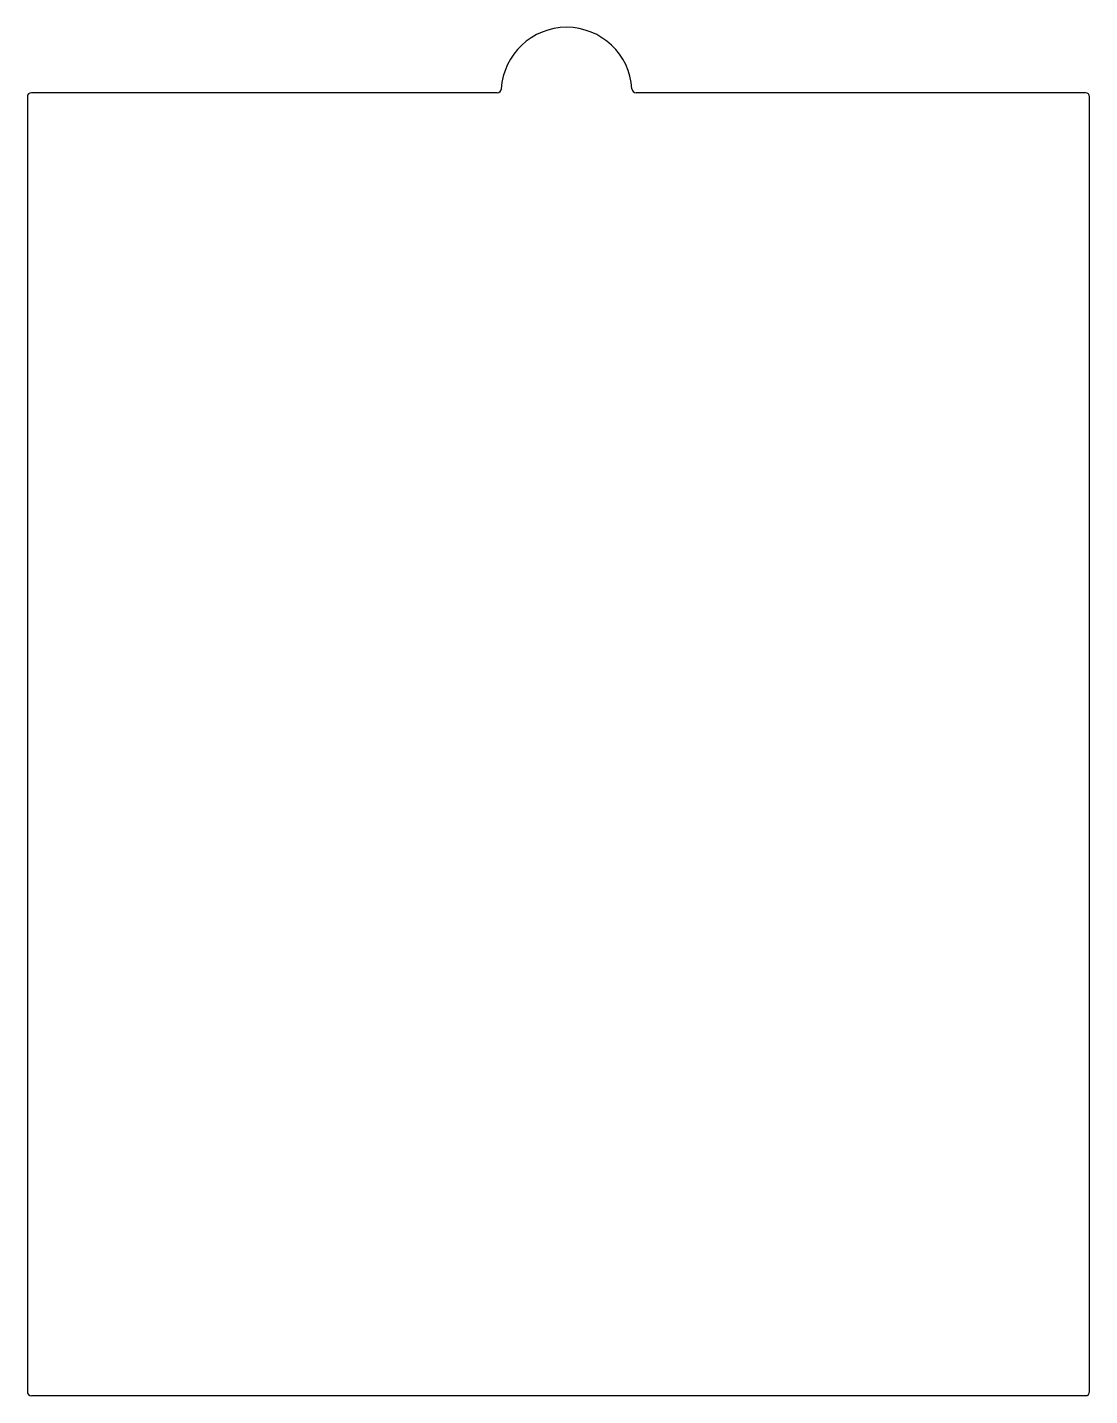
# Model space of a CAD drawing. Header units: inches. Extents: x 0 to 8.1, y 0 to 10.5.
import ezdxf

# ---------------------------------------------------------------- set-up
doc = ezdxf.new("R2010")
doc.units = ezdxf.units.IN
doc.header["$MEASUREMENT"] = 0

msp = doc.modelspace()

# ---------------------------------------------------------------- linework, layer by layer
at = {"color": 7, "linetype": 'Continuous', "lineweight": 25}
for p, q in [((3.592, 9.965), (0.031, 9.965)), ((8.089, 9.965), (4.653, 9.965)), ((0, 9.933), (0, 0.031)), ((8.12, 0.031), (8.12, 9.933)), ((0.031, 0), (8.089, 0))]:
    msp.add_line(p, q, dxfattribs=at)
for centre, radius, start, end in [((4.122, 9.965), 0.5, 3.3723, 176.6277), ((0.031, 9.933), 0.0313, 90, 180), ((3.592, 9.996), 0.0312, 270, 356.6277), ((4.653, 9.996), 0.0312, 183.3723, 270), ((8.089, 9.933), 0.0312, 360, 90), ((0.031, 0.031), 0.0313, 180, 270), ((8.089, 0.031), 0.0312, 270, 0)]:
    msp.add_arc(centre, radius, start, end, dxfattribs=at)

doc.saveas('drawing.dxf')
